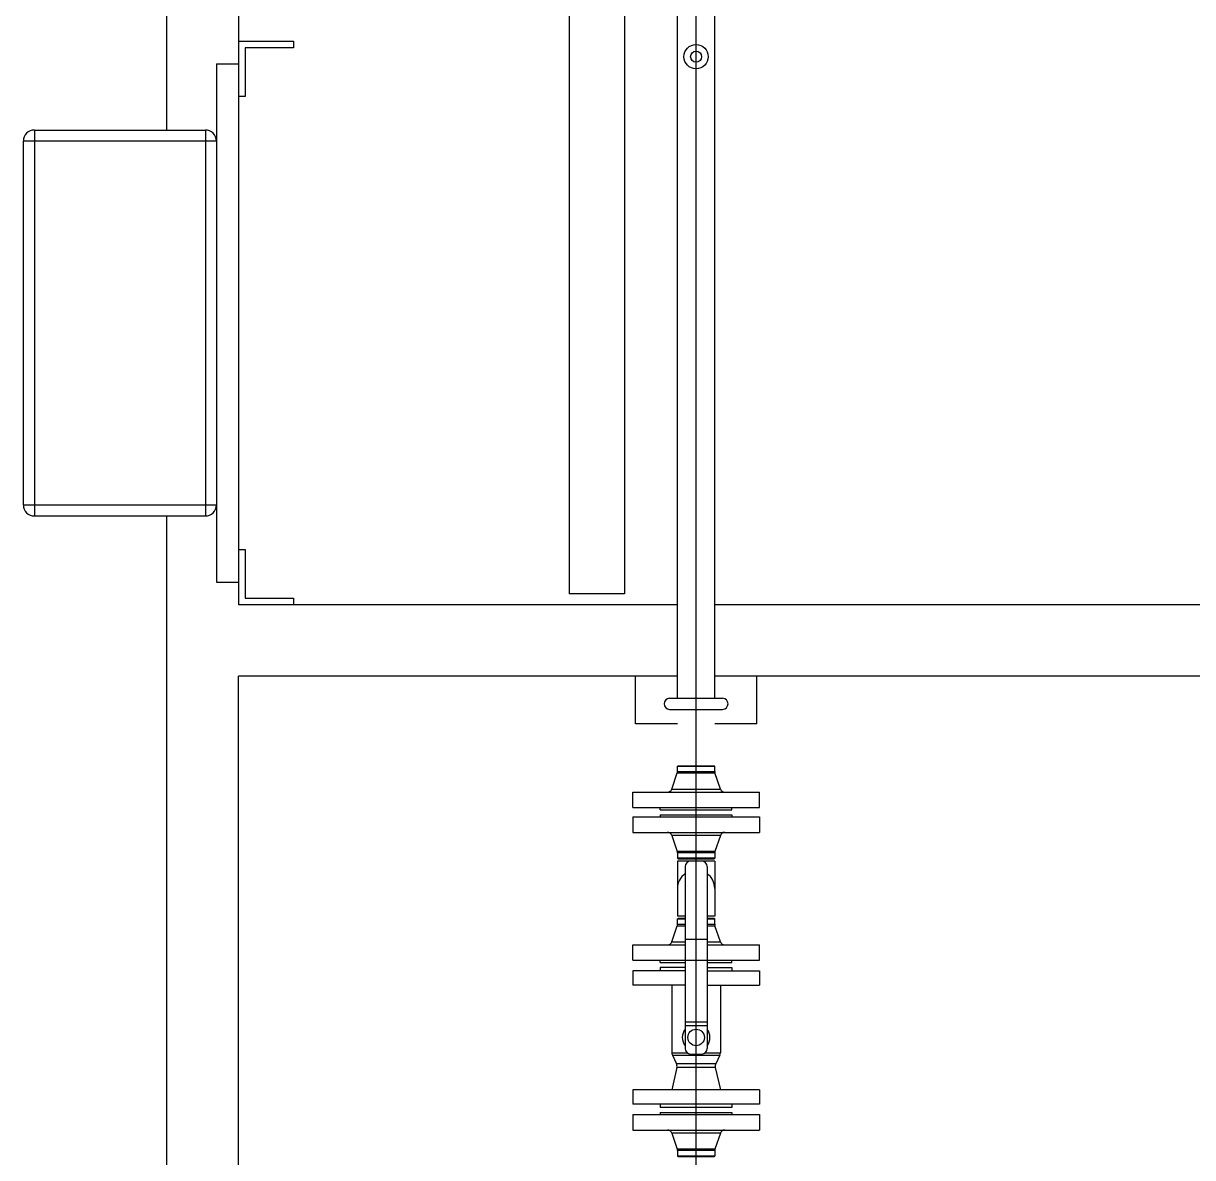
# Model space of a CAD drawing. Header units: millimetres. Extents: x 18255 to 228708, y -2217 to 146640.
# Drawn here: x 95527 to 96587, y 86925 to 87954 of the extents above; entities that cross this region are included whole.
import ezdxf

# ---------------------------------------------------------------- set-up
doc = ezdxf.new("R2010")
doc.units = ezdxf.units.MM
doc.layers.add('设备', color=8, linetype='Continuous')

msp = doc.modelspace()

# ---------------------------------------------------------------- linework, layer by layer
at = {"layer": '设备'}
for p, q in [((96136.6, 85223.8), (96136.6, 89682.9)), ((95721.6, 88420.8), (95721.6, 87426.9)), ((96119.8, 87342), (96119.8, 88390.8)), ((96153.5, 87342), (96153.5, 88390.8)), ((96021.6, 88100.4), (96021.6, 87513.4)), ((96071.6, 88100.4), (96071.6, 87513.4)), ((95656.6, 87857.4), (95656.6, 88059.9)), ((95721.6, 87937.9), (95771.6, 87937.9)), ((95771.6, 87937.9), (95771.6, 87931.9)), ((95771.6, 87931.9), (95727.6, 87931.9)), ((95727.6, 87931.9), (95727.6, 87887.9)), ((95701.6, 87917.4), (95721.6, 87917.4)), ((95701.6, 87917.4), (95701.6, 87447.4)), ((95727.6, 87887.9), (95721.6, 87887.9)), ((95536.6, 87857.4), (95691.6, 87857.4)), ((95536.6, 87857.4), (95536.6, 87507.4)), ((95691.6, 87857.4), (95691.6, 87507.4)), ((95701.6, 87847.4), (95526.6, 87847.4)), ((95526.6, 87517.4), (95526.6, 87847.4)), ((95526.6, 87517.4), (95701.6, 87517.4)), ((96021.6, 87513.4), (96021.6, 87436.8)), ((96071.6, 87513.4), (96071.6, 87436.8)), ((95536.6, 87507.4), (95691.6, 87507.4)), ((95656.6, 85608.9), (95656.6, 87507.4)), ((95721.6, 87476.9), (95727.6, 87476.9)), ((95727.6, 87476.9), (95727.6, 87432.9)), ((95701.6, 87447.4), (95721.6, 87447.4)), ((96071.6, 87436.8), (96021.6, 87436.8)), ((95771.6, 87426.9), (95721.6, 87426.9)), ((95727.6, 87432.9), (95771.6, 87432.9)), ((95771.6, 87432.9), (95771.6, 87426.9)), ((95771.6, 87427), (96119.8, 87427)), ((96153.5, 87427), (96608.1, 87427)), ((96119.8, 87362), (95721.6, 87362)), ((95721.6, 85604.2), (95721.6, 87362)), ((96081.6, 87319), (96081.6, 87362)), ((96635.1, 87362), (96153.5, 87362)), ((96191.6, 87319), (96191.6, 87362)), ((96112.6, 87342), (96160.6, 87342)), ((96112.6, 87332), (96160.6, 87332)), ((96119.8, 87319), (96081.6, 87319)), ((96191.6, 87319), (96153.5, 87319)), ((96119.8, 87280.9), (96153.5, 87280.9)), ((96120, 87280.6), (96119.8, 87280.5)), ((96119.8, 87280.5), (96153.5, 87280.5)), ((96119.8, 87275.6), (96119.8, 87280.5)), ((96119.8, 87275.6), (96153.5, 87275.6)), ((96153.2, 87280.6), (96153.5, 87280.5)), ((96153.5, 87275.6), (96153.5, 87280.5)), ((96114.5, 87259.6), (96119.5, 87274.3)), ((96119.5, 87274.3), (96153.7, 87274.3)), ((96158.7, 87259.6), (96153.7, 87274.3)), ((96079.1, 87256.9), (96194.1, 87256.9)), ((96079.1, 87242.9), (96079.1, 87256.9)), ((96114.5, 87259.6), (96158.7, 87259.6)), ((96194.1, 87242.9), (96194.1, 87256.9)), ((96079.1, 87242.9), (96194.1, 87242.9)), ((96079.1, 87234.4), (96194.1, 87234.4)), ((96079.1, 87234.4), (96079.1, 87220.4)), ((96104.1, 87240.9), (96104.1, 87242.9)), ((96104.1, 87240.9), (96169.1, 87240.9)), ((96104.1, 87236.4), (96169.1, 87236.4)), ((96104.1, 87236.4), (96104.1, 87234.4)), ((96169.1, 87240.9), (96169.1, 87242.9)), ((96169.1, 87236.4), (96169.1, 87234.4)), ((96194.1, 87234.4), (96194.1, 87220.4)), ((96079.1, 87220.4), (96194.1, 87220.4)), ((96158.7, 87217.7), (96114.5, 87217.7)), ((96114.5, 87217.7), (96119.5, 87203.1)), ((96158.7, 87217.7), (96153.7, 87203.1)), ((96153.7, 87203.1), (96119.5, 87203.1)), ((96153.5, 87201.8), (96119.8, 87201.8)), ((96119.8, 87201.8), (96119.8, 87196.9)), ((96153.5, 87201.8), (96153.5, 87196.9)), ((96120.4, 87196.4), (96119.8, 87196.9)), ((96153.5, 87196.9), (96119.8, 87196.9)), ((96153.5, 87194.4), (96119.8, 87194.4)), ((96119.8, 87194.4), (96119.8, 87144.4)), ((96120.4, 87196.4), (96152.9, 87196.4)), ((96152.9, 87196.4), (96153.5, 87196.9)), ((96153.5, 87194.4), (96153.5, 87144.4)), ((96126.6, 87189.4), (96126.6, 87024.4)), ((96146.6, 87189.4), (96146.6, 87024.4)), ((96126.6, 87144.4), (96119.8, 87144.4)), ((96120.4, 87142.4), (96119.8, 87142)), ((96119.8, 87142), (96126.6, 87142)), ((96119.8, 87137.1), (96119.8, 87142)), ((96126.6, 87142.4), (96120.4, 87142.4)), ((96153.5, 87144.4), (96146.6, 87144.4)), ((96152.9, 87142.4), (96146.6, 87142.4)), ((96146.6, 87142), (96153.5, 87142)), ((96152.9, 87142.4), (96153.5, 87142)), ((96153.5, 87137.1), (96153.5, 87142)), ((96114.5, 87121.1), (96119.5, 87135.8)), ((96119.5, 87135.8), (96126.6, 87135.8)), ((96119.8, 87137.1), (96126.6, 87137.1)), ((96146.6, 87137.1), (96153.5, 87137.1)), ((96146.6, 87135.8), (96153.7, 87135.8)), ((96158.7, 87121.1), (96153.7, 87135.8)), ((96079.1, 87118.4), (96126.6, 87118.4)), ((96079.1, 87104.4), (96079.1, 87118.4)), ((96114.5, 87121.1), (96126.6, 87121.1)), ((96126.6, 87123.7), (96146.6, 87123.7)), ((96146.6, 87121.1), (96158.7, 87121.1)), ((96146.6, 87118.4), (96194.1, 87118.4)), ((96194.1, 87104.4), (96194.1, 87118.4)), ((96079.1, 87104.4), (96126.6, 87104.4)), ((96104.1, 87102.4), (96104.1, 87104.4)), ((96104.1, 87102.4), (96126.6, 87102.4)), ((96126.6, 87097.9), (96104.1, 87097.9)), ((96104.1, 87097.9), (96104.1, 87094.9)), ((96126.6, 87104.4), (96146.6, 87104.4)), ((96146.6, 87104.4), (96194.1, 87104.4)), ((96146.6, 87102.4), (96169.1, 87102.4)), ((96146.6, 87097.9), (96169.1, 87097.9)), ((96169.1, 87102.4), (96169.1, 87104.4)), ((96169.1, 87097.9), (96169.1, 87094.9)), ((96126.6, 87094.9), (96079.1, 87094.9)), ((96079.1, 87094.9), (96079.1, 87081.9)), ((96146.6, 87094.9), (96194.1, 87094.9)), ((96194.1, 87094.9), (96194.1, 87081.9)), ((96126.6, 87081.9), (96079.1, 87081.9)), ((96114.6, 87081.9), (96114.6, 87020.6)), ((96146.6, 87081.9), (96194.1, 87081.9)), ((96158.6, 87081.9), (96158.6, 87020.6)), ((96126.6, 87048.6), (96146.6, 87048.6)), ((96126.6, 87045.4), (96146.6, 87045.4)), ((96114.6, 87020.6), (96128.5, 87020.6)), ((96115.1, 87018.4), (96118.9, 87010.5)), ((96115.1, 87018.4), (96158.1, 87018.4)), ((96154.4, 87010.5), (96118.9, 87010.5)), ((96131.6, 87019.4), (96141.6, 87019.4)), ((96144.7, 87020.6), (96158.6, 87020.6)), ((96158.1, 87018.4), (96154.4, 87010.5)), ((96119.2, 87007.2), (96114.6, 86986.9)), ((96154, 87007.2), (96119.2, 87007.2)), ((96154, 87007.2), (96158.6, 86986.9)), ((96194.1, 86986.9), (96079.1, 86986.9)), ((96079.1, 86986.9), (96079.1, 86973.9)), ((96194.1, 86986.9), (96194.1, 86973.9)), ((96194.1, 86973.9), (96079.1, 86973.9)), ((96104.1, 86973.9), (96104.1, 86970.9)), ((96169.1, 86970.9), (96104.1, 86970.9)), ((96169.1, 86973.9), (96169.1, 86970.9)), ((96079.1, 86964.4), (96194.1, 86964.4)), ((96079.1, 86964.4), (96079.1, 86950.4)), ((96104.1, 86966.4), (96169.1, 86966.4)), ((96104.1, 86966.4), (96104.1, 86964.4)), ((96169.1, 86966.4), (96169.1, 86964.4)), ((96194.1, 86964.4), (96194.1, 86950.4)), ((96079.1, 86950.4), (96194.1, 86950.4)), ((96114.5, 86947.7), (96119.5, 86933.1)), ((96158.7, 86947.7), (96114.5, 86947.7)), ((96158.7, 86947.7), (96153.7, 86933.1)), ((96153.7, 86933.1), (96119.5, 86933.1)), ((96153.5, 86931.8), (96119.8, 86931.8)), ((96119.8, 86931.8), (96119.8, 86926.9)), ((96120.4, 86926.4), (96119.8, 86926.9)), ((96153.5, 86926.9), (96119.8, 86926.9)), ((96120.4, 86926.4), (96152.9, 86926.4)), ((96152.9, 86926.4), (96153.5, 86926.9)), ((96153.5, 86931.8), (96153.5, 86926.9))]:
    msp.add_line(p, q, dxfattribs=at)
for centre, radius in [((96136.6, 87923.9), 11), ((96136.6, 87923.9), 5), ((96136.6, 87034.4), 7.5)]:
    msp.add_circle(centre, radius, dxfattribs=at)
for centre, radius, start, end in [((95536.6, 87847.4), 10, 90, 180), ((95691.6, 87847.4), 10, 0, 90), ((95536.6, 87517.4), 10, 180, 270), ((95691.6, 87517.4), 10, 270, 0), ((96112.6, 87337), 5, 90, 270), ((96160.6, 87337), 5, 270, 90), ((96115.8, 87275.6), 4, 341.1364, 0), ((96157.5, 87275.6), 4, 180, 198.8636), ((96110.7, 87260.9), 4, 270, 341.1364), ((96162.5, 87260.9), 4, 198.8636, 270), ((96110.7, 87216.4), 4, 18.8636, 90), ((96162.5, 87216.4), 4, 90, 161.1364), ((96115.8, 87201.8), 4, 0, 18.8636), ((96157.5, 87201.8), 4, 161.1364, 180), ((96131.6, 87189.4), 5, 90, 180), ((96141.6, 87189.4), 5, 0, 90), ((96136.6, 87169.4), 16.9, 126.4913, 180), ((96136.6, 87169.4), 16.9, 0, 53.5087), ((96115.8, 87137.1), 4, 341.1364, 0), ((96157.5, 87137.1), 4, 180, 198.8636), ((96110.7, 87122.4), 4, 270, 341.1364), ((96162.5, 87122.4), 4, 198.8636, 270), ((96136.6, 87034.4), 12.5, 143.3796, 216.6204), ((96136.6, 87034.4), 12.5, 323.3796, 36.6204), ((96131.6, 87024.4), 5, 180, 270), ((96141.6, 87024.4), 5, 270, 0), ((96119.6, 87020.6), 5, 180, 205.4633), ((96114.3, 87008.4), 5, 347.1957, 25.4633), ((96158.9, 87008.4), 5, 154.5367, 192.8043), ((96153.6, 87020.6), 5, 334.5367, 360), ((96110.7, 86946.4), 4, 18.8636, 90), ((96162.5, 86946.4), 4, 90, 161.1364), ((96115.8, 86931.8), 4, 0, 18.8636), ((96157.5, 86931.8), 4, 161.1364, 180)]:
    msp.add_arc(centre, radius, start, end, dxfattribs=at)

doc.saveas('drawing.dxf')
